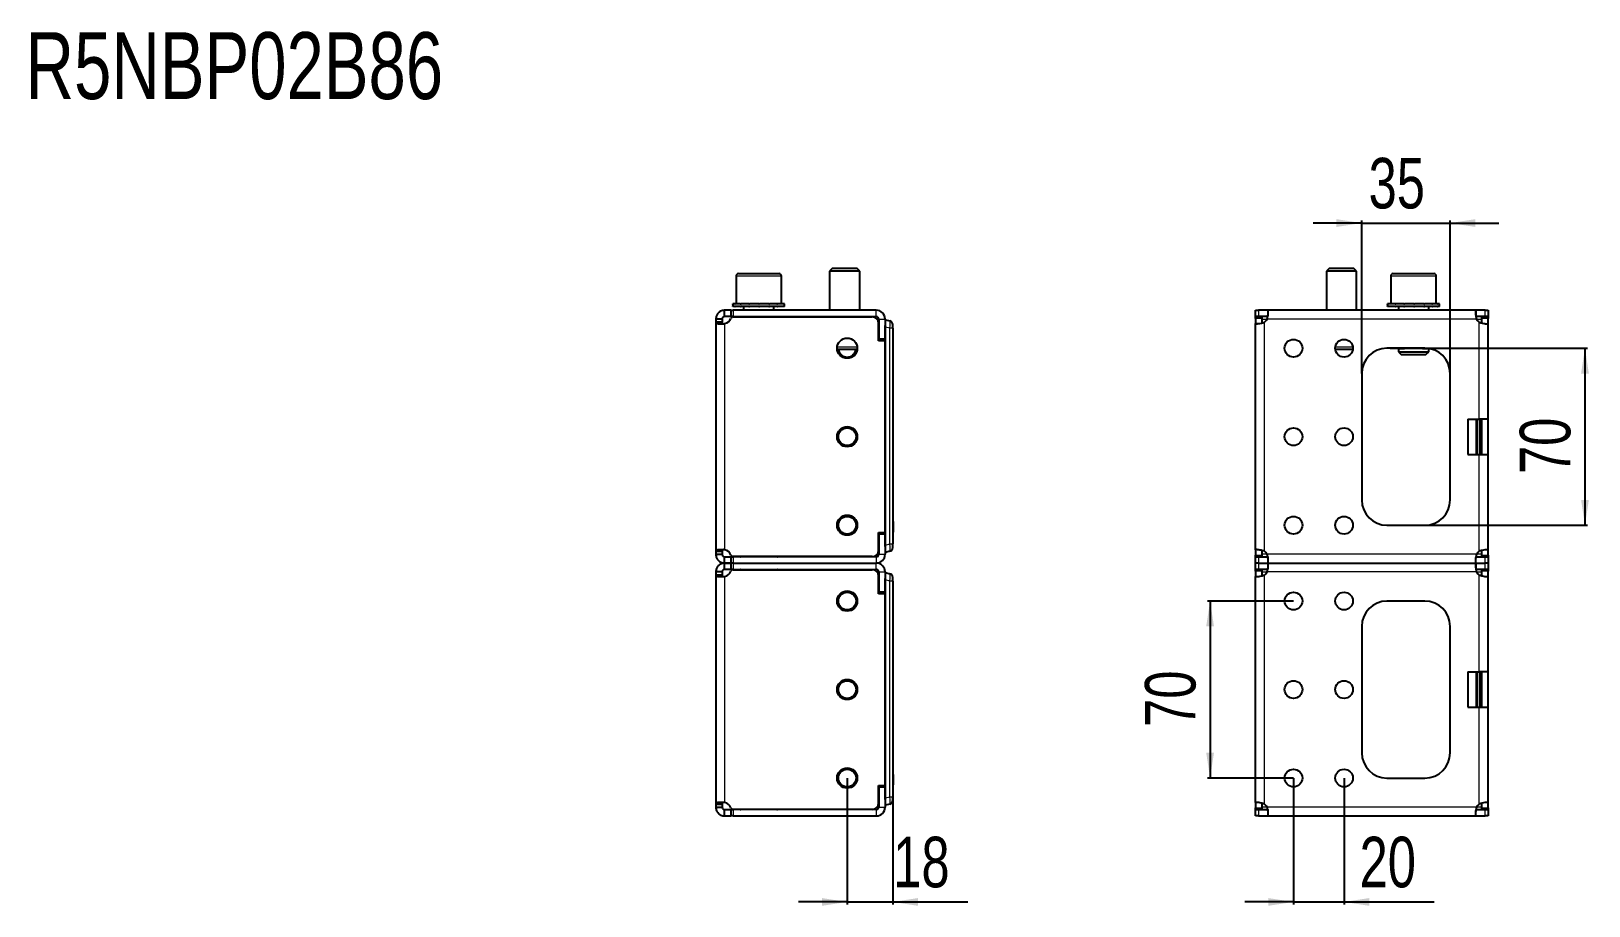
# Model space of a CAD drawing. Header units: millimetres. Extents: x 0 to 2509, y -357 to 600.
# Drawn here: x 1224 to 1841, y 254 to 600 of the extents above; entities that cross this region are included whole.
import ezdxf

# ---------------------------------------------------------------- set-up
doc = ezdxf.new("R2010")
doc.units = ezdxf.units.MM
doc.layers.add('FORMAT', color=7, linetype='Continuous')
doc.styles.add('SLDTEXTSTYLE0', font='TXT', dxfattribs={"width": 0.75})
doc.dimstyles.new('SLDDIMSTYLE0', dxfattribs={"dimtxt": 20, "dimasz": 10, "dimexe": 0, "dimexo": 0.0625, "dimgap": 5, "dimtad": 2, "dimdec": 1, "dimrnd": 1e-09, "dimzin": 12, "dimdsep": 46, "dimtxsty": 'SLDTEXTSTYLE0', "dimsah": 1, "dimcen": 0.09, "dimadec": 0, "dimazin": 3, "dimtfac": 1, "dimtofl": 0, "dimtmove": 0, "dimatfit": 3, "dimfxl": 0, "dimfrac": 2, "dimtolj": 1, "dimtzin": 12, "dimarcsym": 0})
doc.dimstyles.new('SLDDIMSTYLE1', dxfattribs={"dimtxt": 20, "dimasz": 10, "dimexe": 0, "dimexo": 0.0625, "dimgap": 5, "dimtad": 2, "dimdec": 1, "dimrnd": 1e-09, "dimzin": 12, "dimdsep": 46, "dimtxsty": 'SLDTEXTSTYLE0', "dimsah": 1, "dimcen": 0.09, "dimadec": 0, "dimazin": 3, "dimtfac": 1, "dimtmove": 0, "dimatfit": 0, "dimfxl": 0, "dimfrac": 2, "dimtolj": 1, "dimtzin": 12, "dimarcsym": 0})

# ---------------------------------------------------------------- blocks, each defined once
blk = doc.blocks.new('_D_4')
at = {"layer": 'FORMAT'}
for p, q in [((1547.29, 304.38), (1547.29, 254.38)), ((1565.29, 299.63), (1565.29, 254.38)), ((1547.29, 255.38), (1528.06, 255.38)), ((1547.29, 255.38), (1565.29, 255.38)), ((1565.29, 255.38), (1595.07, 255.38))]:
    blk.add_line(p, q, dxfattribs=at)
for points in [[(1547.29, 255.38), (1537.29, 256.92), (1537.29, 253.85)], [(1565.29, 255.38), (1575.29, 253.85), (1575.29, 256.92)]]:
    blk.add_solid(points, dxfattribs=at)
at = {"layer": 'FORMAT', "insert": (1565.52, 281.17), "char_height": 20, "attachment_point": 1, "style": 'SLDTEXTSTYLE0'}
blk.add_mtext('18', dxfattribs=at)
blk = doc.blocks.new('_D_7')
at = {"layer": 'FORMAT'}
for p, q in [((1775.93, 474.39), (1840.28, 474.39)), ((1839.28, 474.39), (1839.28, 404.39)), ((1775.93, 404.39), (1840.28, 404.39))]:
    blk.add_line(p, q, dxfattribs=at)
for points in [[(1839.28, 474.39), (1837.74, 464.39), (1840.81, 464.39)], [(1839.28, 404.39), (1840.81, 414.39), (1837.74, 414.39)]]:
    blk.add_solid(points, dxfattribs=at)
at = {"layer": 'FORMAT', "insert": (1813.49, 424.61), "char_height": 20, "attachment_point": 1, "rotation": 90, "style": 'SLDTEXTSTYLE0'}
blk.add_mtext('70', dxfattribs=at)
blk = doc.blocks.new('_D_8')
at = {"layer": 'FORMAT'}
for p, q in [((1750.92, 464.4), (1750.92, 524.89)), ((1785.92, 464.4), (1785.92, 524.89)), ((1750.92, 523.89), (1731.69, 523.89)), ((1750.92, 523.89), (1785.92, 523.89)), ((1785.92, 523.89), (1805.15, 523.89))]:
    blk.add_line(p, q, dxfattribs=at)
for points in [[(1750.92, 523.89), (1740.92, 525.43), (1740.92, 522.35)], [(1785.92, 523.89), (1795.92, 522.35), (1795.92, 525.43)]]:
    blk.add_solid(points, dxfattribs=at)
at = {"layer": 'FORMAT', "insert": (1753.64, 549.67), "char_height": 20, "attachment_point": 1, "style": 'SLDTEXTSTYLE0'}
blk.add_mtext('35', dxfattribs=at)
blk = doc.blocks.new('_D_9')
at = {"layer": 'FORMAT'}
for p, q in [((1723.92, 304.38), (1723.92, 254.38)), ((1743.92, 304.38), (1743.92, 254.38)), ((1723.92, 255.38), (1704.69, 255.38)), ((1723.92, 255.38), (1743.92, 255.38)), ((1743.92, 255.38), (1779.64, 255.38))]:
    blk.add_line(p, q, dxfattribs=at)
for points in [[(1723.92, 255.38), (1713.92, 256.92), (1713.92, 253.85)], [(1743.92, 255.38), (1753.92, 253.85), (1753.92, 256.92)]]:
    blk.add_solid(points, dxfattribs=at)
at = {"layer": 'FORMAT', "insert": (1750.08, 281.17), "char_height": 20, "attachment_point": 1, "style": 'SLDTEXTSTYLE0'}
blk.add_mtext('20', dxfattribs=at)
blk = doc.blocks.new('_D_10')
at = {"layer": 'FORMAT'}
for p, q in [((1723.91, 374.39), (1689.91, 374.39)), ((1690.91, 374.39), (1690.91, 304.39)), ((1723.91, 304.39), (1689.91, 304.39))]:
    blk.add_line(p, q, dxfattribs=at)
for points in [[(1690.91, 374.39), (1689.38, 364.39), (1692.45, 364.39)], [(1690.91, 304.39), (1692.45, 314.39), (1689.38, 314.39)]]:
    blk.add_solid(points, dxfattribs=at)
at = {"layer": 'FORMAT', "insert": (1665.13, 324.61), "char_height": 20, "attachment_point": 1, "rotation": 90, "style": 'SLDTEXTSTYLE0'}
blk.add_mtext('70', dxfattribs=at)

msp = doc.modelspace()

# ---------------------------------------------------------------- linework, layer by layer
at = {"color": 7, "linetype": 'Continuous', "lineweight": 25}
for p, q in [((1541.37, 505.89), (1540.29, 504.82)), ((1551.22, 505.89), (1541.37, 505.89)), ((1552.29, 504.82), (1551.22, 505.89)), ((1738, 505.89), (1736.92, 504.82)), ((1747.85, 505.89), (1738, 505.89)), ((1748.92, 504.82), (1747.85, 505.89)), ((1503.29, 502.89), (1503.29, 491.89)), ((1504.29, 503.89), (1520.29, 503.89)), ((1521.29, 491.89), (1521.29, 502.89)), ((1540.29, 504.82), (1540.29, 489.39)), ((1552.29, 504.82), (1540.29, 504.82)), ((1552.29, 489.39), (1552.29, 504.82)), ((1736.92, 504.82), (1736.92, 489.39)), ((1748.92, 504.82), (1736.92, 504.82)), ((1748.92, 489.39), (1748.92, 504.82)), ((1762.42, 502.89), (1762.42, 491.89)), ((1763.42, 503.89), (1771.24, 503.89)), ((1771.24, 503.89), (1779.42, 503.89)), ((1780.42, 491.89), (1780.42, 502.89)), ((1498.79, 486.89), (1498.79, 489.39)), ((1501.19, 489.39), (1498.79, 489.39)), ((1501.19, 489.39), (1501.19, 486.89)), ((1501.19, 489.39), (1502.19, 489.39)), ((1502.04, 491.89), (1502.04, 490.89)), ((1502.04, 491.89), (1502.05, 491.89)), ((1502.04, 490.89), (1502.05, 490.89)), ((1502.05, 491.89), (1502.05, 491.64)), ((1502.84, 491.89), (1502.05, 491.89)), ((1502.05, 490.89), (1502.05, 491.14)), ((1502.84, 490.89), (1502.05, 490.89)), ((1558.79, 489.39), (1502.19, 489.39)), ((1502.84, 491.89), (1502.94, 491.89)), ((1502.84, 490.89), (1502.94, 490.89)), ((1502.94, 491.89), (1502.94, 491.64)), ((1505.08, 491.89), (1502.94, 491.89)), ((1502.94, 490.89), (1502.94, 491.14)), ((1505.08, 490.89), (1502.94, 490.89)), ((1505.08, 491.89), (1505.26, 491.89)), ((1505.08, 490.89), (1505.26, 490.89)), ((1505.26, 491.89), (1505.26, 491.64)), ((1508.42, 491.89), (1505.26, 491.89)), ((1505.26, 490.89), (1505.26, 491.14)), ((1508.42, 490.89), (1505.26, 490.89)), ((1506.29, 490.89), (1506.29, 489.39)), ((1508.42, 491.89), (1508.65, 491.89)), ((1508.42, 490.89), (1508.65, 490.89)), ((1508.65, 491.89), (1508.65, 491.64)), ((1512.35, 491.89), (1508.65, 491.89)), ((1508.65, 490.89), (1508.65, 491.14)), ((1512.35, 490.89), (1508.65, 490.89)), ((1512.35, 491.89), (1512.43, 491.89)), ((1512.35, 490.89), (1512.52, 490.89)), ((1512.52, 490.89), (1512.6, 490.89)), ((1512.56, 491.89), (1512.6, 491.89)), ((1512.6, 491.89), (1512.6, 491.64)), ((1516.26, 491.89), (1512.6, 491.89)), ((1512.6, 490.89), (1512.6, 491.14)), ((1516.26, 490.89), (1512.6, 490.89)), ((1516.26, 491.89), (1516.49, 491.89)), ((1516.26, 490.89), (1516.49, 490.89)), ((1516.49, 491.89), (1516.49, 491.64)), ((1519.58, 491.89), (1516.49, 491.89)), ((1516.49, 490.89), (1516.49, 491.14)), ((1519.58, 490.89), (1516.49, 490.89)), ((1518.29, 489.39), (1518.29, 490.89)), ((1519.58, 491.89), (1519.75, 491.89)), ((1519.58, 490.89), (1519.75, 490.89)), ((1519.75, 491.89), (1519.75, 491.64)), ((1521.78, 491.89), (1519.75, 491.89)), ((1519.75, 490.89), (1519.75, 491.14)), ((1521.78, 490.89), (1519.75, 490.89)), ((1521.78, 491.89), (1521.87, 491.89)), ((1521.78, 490.89), (1521.87, 490.89)), ((1521.87, 491.89), (1521.87, 491.64)), ((1522.54, 491.89), (1521.87, 491.89)), ((1521.87, 490.89), (1521.87, 491.14)), ((1522.54, 490.89), (1521.87, 490.89)), ((1522.54, 490.89), (1522.54, 491.89)), ((1708.92, 486.89), (1708.92, 489.39)), ((1708.92, 489.39), (1710.03, 489.39)), ((1713.75, 489.39), (1710.03, 489.39)), ((1796.09, 489.39), (1713.75, 489.39)), ((1713.75, 489.39), (1713.75, 487.18)), ((1761.17, 491.89), (1761.17, 490.89)), ((1761.17, 491.89), (1761.18, 491.89)), ((1761.17, 490.89), (1761.18, 490.89)), ((1761.18, 491.89), (1761.18, 491.64)), ((1762.01, 491.89), (1761.18, 491.89)), ((1761.18, 490.89), (1761.18, 491.14)), ((1762.01, 490.89), (1761.18, 490.89)), ((1762.01, 491.89), (1762.11, 491.89)), ((1762.01, 490.89), (1762.11, 490.89)), ((1762.11, 491.89), (1762.11, 491.64)), ((1764.28, 491.89), (1762.11, 491.89)), ((1762.11, 490.89), (1762.11, 491.14)), ((1764.28, 490.89), (1762.11, 490.89)), ((1764.28, 491.89), (1764.46, 491.89)), ((1764.28, 490.89), (1764.46, 490.89)), ((1764.46, 491.89), (1764.46, 491.64)), ((1767.63, 491.89), (1764.46, 491.89)), ((1764.46, 490.89), (1764.46, 491.14)), ((1767.63, 490.89), (1764.46, 490.89)), ((1765.42, 490.89), (1765.42, 489.39)), ((1767.63, 491.89), (1767.87, 491.89)), ((1767.63, 490.89), (1767.87, 490.89)), ((1767.87, 491.89), (1767.87, 491.64)), ((1771.57, 491.89), (1767.87, 491.89)), ((1767.87, 490.89), (1767.87, 491.14)), ((1771.57, 490.89), (1767.87, 490.89)), ((1771.57, 491.89), (1771.64, 491.89)), ((1771.57, 490.89), (1771.72, 490.89)), ((1771.72, 490.89), (1771.82, 490.89)), ((1771.77, 491.89), (1771.82, 491.89)), ((1771.82, 491.89), (1771.82, 491.64)), ((1775.48, 491.89), (1771.82, 491.89)), ((1771.82, 490.89), (1771.82, 491.14)), ((1775.48, 490.89), (1771.82, 490.89)), ((1775.48, 491.89), (1775.71, 491.89)), ((1775.48, 490.89), (1775.71, 490.89)), ((1775.71, 491.89), (1775.71, 491.64)), ((1778.77, 491.89), (1775.71, 491.89)), ((1775.71, 490.89), (1775.71, 491.14)), ((1778.77, 490.89), (1775.71, 490.89)), ((1777.42, 489.39), (1777.42, 490.89)), ((1778.77, 491.89), (1778.94, 491.89)), ((1778.77, 490.89), (1778.94, 490.89)), ((1778.94, 491.89), (1778.94, 491.64)), ((1780.95, 491.89), (1778.94, 491.89)), ((1778.94, 490.89), (1778.94, 491.14)), ((1780.95, 490.89), (1778.94, 490.89)), ((1780.95, 491.89), (1781.03, 491.89)), ((1780.95, 490.89), (1781.03, 490.89)), ((1781.03, 491.89), (1781.03, 491.64)), ((1781.67, 491.89), (1781.03, 491.89)), ((1781.03, 490.89), (1781.03, 491.14)), ((1781.67, 490.89), (1781.03, 490.89)), ((1781.67, 490.89), (1781.67, 491.89)), ((1796.09, 489.39), (1796.09, 486.89)), ((1799.81, 489.39), (1796.09, 489.39)), ((1799.81, 489.39), (1800.92, 489.39)), ((1800.92, 489.39), (1800.92, 486.89)), ((1495.29, 485.89), (1495.29, 484.67)), ((1497.79, 485.89), (1495.29, 485.89)), ((1495.29, 484.67), (1495.29, 394.11)), ((1497.79, 484.67), (1495.29, 484.67)), ((1497.79, 485.89), (1497.79, 484.67)), ((1501.2, 486.89), (1498.79, 486.89)), ((1502.19, 486.89), (1501.19, 486.89)), ((1502.19, 486.89), (1558.79, 486.89)), ((1502.22, 486.79), (1557.19, 486.79)), ((1536.04, 486.89), (1536.04, 486.79)), ((1536.34, 486.89), (1536.34, 486.79)), ((1538.02, 486.89), (1538.02, 486.79)), ((1540.97, 486.89), (1540.97, 486.79)), ((1544.73, 486.89), (1544.73, 486.79)), ((1548.72, 486.89), (1548.72, 486.79)), ((1552.35, 486.89), (1552.35, 486.79)), ((1555.05, 486.89), (1555.05, 486.79)), ((1556.42, 486.89), (1556.42, 486.79)), ((1556.54, 486.79), (1556.54, 486.89)), ((1559.69, 477.29), (1559.69, 484.29)), ((1559.79, 485.89), (1559.79, 477.94)), ((1562.29, 485.89), (1562.29, 477.94)), ((1562.29, 485.64), (1562.49, 485.64)), ((1562.29, 395.92), (1562.29, 483.37)), ((1562.49, 485.64), (1564.18, 485.19)), ((1562.49, 396.54), (1562.49, 482.74)), ((1565.29, 482.29), (1565.29, 483.74)), ((1565.29, 482.29), (1565.29, 407.84)), ((1710.03, 486.89), (1708.92, 486.89)), ((1708.92, 486.89), (1708.92, 486.79)), ((1708.92, 486.79), (1711.42, 486.79)), ((1708.92, 486.18), (1708.92, 486.79)), ((1708.92, 486.18), (1708.92, 484.12)), ((1708.92, 394.67), (1708.92, 484.12)), ((1708.92, 484.12), (1710.01, 484.12)), ((1713.75, 486.89), (1710.03, 486.89)), ((1711.42, 486.79), (1711.42, 486.18)), ((1711.42, 486.18), (1711.42, 484.36)), ((1799.81, 486.89), (1796.09, 486.89)), ((1798.42, 486.79), (1800.92, 486.79)), ((1798.42, 486.18), (1798.42, 486.79)), ((1798.42, 484.34), (1798.42, 486.18)), ((1800.92, 486.89), (1799.81, 486.89)), ((1800.92, 486.79), (1800.92, 486.89)), ((1800.92, 486.79), (1800.92, 486.18)), ((1800.92, 484.12), (1800.92, 486.18)), ((1800.92, 446.39), (1800.92, 484.12)), ((1559.69, 478.87), (1559.79, 478.66)), ((1562.29, 477.29), (1559.69, 477.29)), ((1562.29, 477.94), (1559.79, 477.94)), ((1562.29, 477.29), (1562.29, 401.49)), ((1551.26, 473.89), (1543.33, 473.89)), ((1747.38, 473.89), (1740.46, 473.89)), ((1775.92, 474.39), (1760.92, 474.39)), ((1762.59, 474.29), (1762.57, 474.29)), ((1762.59, 474.29), (1762.59, 474.29)), ((1762.69, 474.29), (1762.59, 474.29)), ((1762.69, 474.39), (1762.69, 474.29)), ((1765.95, 474.29), (1762.69, 474.29)), ((1765.42, 474.29), (1765.42, 472.97)), ((1765.42, 472.97), (1766.5, 471.89)), ((1765.42, 472.97), (1771.28, 472.97)), ((1765.95, 474.29), (1767.85, 474.29)), ((1766.5, 471.89), (1771.31, 471.89)), ((1768.4, 474.29), (1767.85, 474.29)), ((1774.44, 474.29), (1768.4, 474.29)), ((1771.28, 472.97), (1777.42, 472.97)), ((1771.31, 471.89), (1776.35, 471.89)), ((1774.99, 474.29), (1774.44, 474.29)), ((1774.99, 474.29), (1776.89, 474.29)), ((1776.35, 471.89), (1777.42, 472.97)), ((1777.33, 474.29), (1776.89, 474.29)), ((1777.42, 472.97), (1777.42, 474.28)), ((1750.92, 464.39), (1750.92, 414.39)), ((1785.92, 414.39), (1785.92, 464.39)), ((1792.92, 446.39), (1797.42, 446.39)), ((1792.92, 446.39), (1792.92, 432.39)), ((1800.92, 446.39), (1797.42, 446.39)), ((1798.42, 432.39), (1798.42, 446.39)), ((1800.92, 432.39), (1800.92, 446.39)), ((1792.92, 432.39), (1797.42, 432.39)), ((1797.42, 432.39), (1800.92, 432.39)), ((1800.92, 394.67), (1800.92, 432.39)), ((1565.29, 407.84), (1565.29, 399.64)), ((1559.69, 401.49), (1562.29, 401.49)), ((1559.69, 394.49), (1559.69, 401.49)), ((1559.79, 400.84), (1559.79, 392.89)), ((1562.29, 400.84), (1559.79, 400.84)), ((1562.29, 400.84), (1562.29, 392.89)), ((1565.49, 405.9), (1565.29, 405.9)), ((1565.49, 405.86), (1565.29, 405.86)), ((1565.49, 405.84), (1565.29, 405.84)), ((1565.49, 401.64), (1565.29, 401.64)), ((1565.49, 401.59), (1565.29, 401.59)), ((1565.49, 405.4), (1565.49, 402.08)), ((1760.92, 404.39), (1775.92, 404.39)), ((1559.69, 400.41), (1559.79, 400.63)), ((1565.29, 399.64), (1565.29, 396.99)), ((1565.29, 395.54), (1565.29, 396.99)), ((1708.92, 394.67), (1708.92, 392.6)), ((1800.92, 394.67), (1799.83, 394.67)), ((1800.92, 392.6), (1800.92, 394.67)), ((1495.29, 394.11), (1497.79, 394.11)), ((1495.29, 394.11), (1495.29, 392.89)), ((1495.29, 392.89), (1497.79, 392.89)), ((1497.79, 394.11), (1497.79, 392.89)), ((1498.79, 389.39), (1498.79, 391.89)), ((1498.79, 391.89), (1501.19, 391.89)), ((1498.79, 389.39), (1501.2, 389.39)), ((1498.79, 386.89), (1498.79, 389.39)), ((1501.19, 389.39), (1498.79, 389.39)), ((1501.19, 391.89), (1501.19, 389.39)), ((1501.19, 391.89), (1502.19, 391.89)), ((1501.19, 389.39), (1501.19, 386.89)), ((1502.19, 389.39), (1501.19, 389.39)), ((1558.79, 391.89), (1502.19, 391.89)), ((1502.19, 389.39), (1558.79, 389.39)), ((1557.19, 391.99), (1502.22, 391.99)), ((1562.49, 393.64), (1562.29, 393.64)), ((1564.18, 394.09), (1562.49, 393.64)), ((1708.92, 391.99), (1708.92, 392.6)), ((1711.42, 391.99), (1708.92, 391.99)), ((1708.92, 391.99), (1708.92, 391.89)), ((1708.92, 389.39), (1708.92, 391.89)), ((1708.92, 391.89), (1710.03, 391.89)), ((1710.03, 389.39), (1708.92, 389.39)), ((1708.92, 386.89), (1708.92, 389.39)), ((1710.03, 391.89), (1713.75, 391.89)), ((1710.03, 389.39), (1713.75, 389.39)), ((1711.42, 394.44), (1711.42, 392.6)), ((1711.42, 392.6), (1711.42, 391.99)), ((1713.75, 391.89), (1713.75, 389.39)), ((1713.75, 389.39), (1796.09, 389.39)), ((1713.75, 389.39), (1713.75, 387.18)), ((1796.09, 391.89), (1799.81, 391.89)), ((1796.09, 389.39), (1796.09, 391.61)), ((1796.09, 389.39), (1799.81, 389.39)), ((1796.09, 389.39), (1796.09, 386.89)), ((1798.42, 392.6), (1798.42, 394.42)), ((1798.42, 391.99), (1798.42, 392.6)), ((1800.92, 391.99), (1798.42, 391.99)), ((1799.81, 391.89), (1800.92, 391.89)), ((1800.92, 389.39), (1799.81, 389.39)), ((1800.92, 392.6), (1800.92, 391.99)), ((1800.92, 391.89), (1800.92, 391.99)), ((1800.92, 391.89), (1800.92, 389.39)), ((1800.92, 389.39), (1800.92, 386.89)), ((1495.29, 385.89), (1495.29, 384.67)), ((1497.79, 385.89), (1495.29, 385.89)), ((1495.29, 384.67), (1495.29, 294.11)), ((1497.79, 384.67), (1495.29, 384.67)), ((1497.79, 385.89), (1497.79, 384.67)), ((1501.19, 386.89), (1498.79, 386.89)), ((1502.19, 386.89), (1501.19, 386.89)), ((1502.19, 386.89), (1558.79, 386.89)), ((1502.22, 386.79), (1557.19, 386.79)), ((1559.69, 377.29), (1559.69, 384.29)), ((1559.79, 385.89), (1559.79, 377.94)), ((1562.29, 385.89), (1562.29, 377.94)), ((1562.29, 385.64), (1562.49, 385.64)), ((1562.29, 295.92), (1562.29, 383.37)), ((1562.49, 385.64), (1564.18, 385.19)), ((1562.49, 296.54), (1562.49, 382.74)), ((1565.29, 382.29), (1565.29, 383.74)), ((1565.29, 382.29), (1565.29, 307.84)), ((1710.03, 386.89), (1708.92, 386.89)), ((1708.92, 386.89), (1708.92, 386.79)), ((1708.92, 386.79), (1711.42, 386.79)), ((1708.92, 386.18), (1708.92, 386.79)), ((1708.92, 386.18), (1708.92, 384.12)), ((1708.92, 294.67), (1708.92, 384.12)), ((1708.92, 384.12), (1710.01, 384.12)), ((1713.75, 386.89), (1710.03, 386.89)), ((1711.42, 386.79), (1711.42, 386.18)), ((1711.42, 386.18), (1711.42, 384.36)), ((1799.81, 386.89), (1796.09, 386.89)), ((1798.42, 386.79), (1800.92, 386.79)), ((1798.42, 386.18), (1798.42, 386.79)), ((1798.42, 384.34), (1798.42, 386.18)), ((1800.92, 386.89), (1799.81, 386.89)), ((1800.92, 386.79), (1800.92, 386.89)), ((1800.92, 386.79), (1800.92, 386.18)), ((1800.92, 384.12), (1800.92, 386.18)), ((1800.92, 346.39), (1800.92, 384.12)), ((1559.69, 378.87), (1559.79, 378.66)), ((1562.29, 377.29), (1559.69, 377.29)), ((1562.29, 377.94), (1559.79, 377.94)), ((1562.29, 377.29), (1562.29, 301.49)), ((1775.92, 374.39), (1760.92, 374.39)), ((1750.92, 364.39), (1750.92, 314.39)), ((1785.92, 314.39), (1785.92, 364.39)), ((1792.92, 346.39), (1797.42, 346.39)), ((1792.92, 346.39), (1792.92, 332.39)), ((1800.92, 346.39), (1797.42, 346.39)), ((1798.42, 332.39), (1798.42, 346.39)), ((1800.92, 332.39), (1800.92, 346.39)), ((1792.92, 332.39), (1797.42, 332.39)), ((1797.42, 332.39), (1800.92, 332.39)), ((1800.92, 294.67), (1800.92, 332.39)), ((1565.29, 307.84), (1565.29, 299.64)), ((1565.49, 305.9), (1565.29, 305.9)), ((1565.49, 305.86), (1565.29, 305.86)), ((1565.49, 305.84), (1565.29, 305.84)), ((1565.49, 305.4), (1565.49, 302.08)), ((1760.92, 304.39), (1775.92, 304.39)), ((1559.69, 301.49), (1562.29, 301.49)), ((1559.69, 294.49), (1559.69, 301.49)), ((1559.69, 300.41), (1559.79, 300.63)), ((1559.79, 300.84), (1559.79, 292.89)), ((1562.29, 300.84), (1559.79, 300.84)), ((1562.29, 300.84), (1562.29, 292.89)), ((1565.49, 301.64), (1565.29, 301.64)), ((1565.49, 301.59), (1565.29, 301.59)), ((1565.29, 299.64), (1565.29, 296.99)), ((1565.29, 295.54), (1565.29, 296.99)), ((1495.29, 294.11), (1497.79, 294.11)), ((1495.29, 294.11), (1495.29, 292.89)), ((1495.29, 292.89), (1497.79, 292.89)), ((1497.79, 294.11), (1497.79, 292.89)), ((1498.79, 289.39), (1498.79, 291.89)), ((1498.79, 291.89), (1501.19, 291.89)), ((1501.19, 291.89), (1501.19, 289.39)), ((1501.19, 291.89), (1502.19, 291.89)), ((1558.79, 291.89), (1502.19, 291.89)), ((1557.19, 291.99), (1502.22, 291.99)), ((1562.49, 293.64), (1562.29, 293.64)), ((1564.18, 294.09), (1562.49, 293.64)), ((1708.92, 294.67), (1708.92, 292.6)), ((1708.92, 291.99), (1708.92, 292.6)), ((1711.42, 291.99), (1708.92, 291.99)), ((1708.92, 291.99), (1708.92, 291.89)), ((1708.92, 289.39), (1708.92, 291.89)), ((1708.92, 291.89), (1710.03, 291.89)), ((1710.03, 291.89), (1713.75, 291.89)), ((1711.42, 294.44), (1711.42, 292.6)), ((1711.42, 292.6), (1711.42, 291.99)), ((1713.75, 291.89), (1713.75, 289.39)), ((1796.09, 291.89), (1799.81, 291.89)), ((1796.09, 289.39), (1796.09, 291.61)), ((1798.42, 292.6), (1798.42, 294.42)), ((1798.42, 291.99), (1798.42, 292.6)), ((1800.92, 291.99), (1798.42, 291.99)), ((1799.81, 291.89), (1800.92, 291.89)), ((1800.92, 294.67), (1799.83, 294.67)), ((1800.92, 292.6), (1800.92, 294.67)), ((1800.92, 292.6), (1800.92, 291.99)), ((1800.92, 291.89), (1800.92, 291.99)), ((1800.92, 291.89), (1800.92, 289.39)), ((1498.79, 289.39), (1501.19, 289.39)), ((1502.19, 289.39), (1501.19, 289.39)), ((1502.19, 289.39), (1558.79, 289.39)), ((1710.03, 289.39), (1708.92, 289.39)), ((1710.03, 289.39), (1713.75, 289.39)), ((1713.75, 289.39), (1796.09, 289.39)), ((1796.09, 289.39), (1799.81, 289.39)), ((1800.92, 289.39), (1799.81, 289.39))]:
    msp.add_line(p, q, dxfattribs=at)
at = {"color": 8, "linetype": 'Continuous', "lineweight": 18}
for p, q in [((1521.29, 502.89), (1503.29, 502.89)), ((1771.21, 502.89), (1762.42, 502.89)), ((1780.42, 502.89), (1771.21, 502.89)), ((1502.19, 489.39), (1502.19, 486.89)), ((1558.79, 486.89), (1558.79, 489.39)), ((1710.03, 489.39), (1710.03, 486.89)), ((1799.81, 486.89), (1799.81, 489.39)), ((1498.79, 484.12), (1498.79, 394.67)), ((1559.79, 485.89), (1562.29, 485.89)), ((1564.18, 482.29), (1562.49, 482.74)), ((1564.18, 396.99), (1564.18, 482.29)), ((1565.29, 482.29), (1564.18, 482.29)), ((1711.42, 486.18), (1708.92, 486.18)), ((1711.42, 485.89), (1713.51, 485.89)), ((1712.42, 394.11), (1712.42, 484.67)), ((1796.33, 485.89), (1713.51, 485.89)), ((1796.33, 485.89), (1798.42, 485.89)), ((1797.42, 446.39), (1797.42, 484.67)), ((1800.92, 486.18), (1798.42, 486.18)), ((1543.33, 474.89), (1551.26, 474.89)), ((1562.1, 477.29), (1562.1, 477.94)), ((1740.46, 474.89), (1747.38, 474.89)), ((1767.85, 474.39), (1767.85, 474.29)), ((1768.4, 474.39), (1768.4, 474.29)), ((1774.44, 474.39), (1774.44, 474.29)), ((1774.99, 474.39), (1774.99, 474.29)), ((1796.22, 432.39), (1796.22, 446.39)), ((1796.42, 446.39), (1796.42, 432.39)), ((1796.53, 432.39), (1796.53, 446.39)), ((1796.73, 446.39), (1796.73, 432.39)), ((1797.61, 432.39), (1797.61, 446.39)), ((1797.81, 446.39), (1797.81, 432.39)), ((1797.92, 432.39), (1797.92, 446.39)), ((1798.12, 446.39), (1798.12, 432.39)), ((1797.42, 394.11), (1797.42, 432.39)), ((1562.1, 400.84), (1562.1, 401.49)), ((1565.49, 405.4), (1565.29, 405.4)), ((1565.49, 402.08), (1565.29, 402.08)), ((1562.49, 396.54), (1564.18, 396.99)), ((1564.18, 396.99), (1565.29, 396.99)), ((1502.19, 391.89), (1502.19, 389.39)), ((1502.19, 389.39), (1502.19, 386.89)), ((1558.79, 391.89), (1558.79, 389.39)), ((1558.79, 386.89), (1558.79, 389.39)), ((1559.79, 392.89), (1562.29, 392.89)), ((1708.92, 392.6), (1711.42, 392.6)), ((1710.03, 391.89), (1710.03, 389.39)), ((1710.03, 389.39), (1710.03, 386.89)), ((1713.51, 392.89), (1711.42, 392.89)), ((1796.33, 392.89), (1713.51, 392.89)), ((1798.42, 392.89), (1796.33, 392.89)), ((1798.42, 392.6), (1800.92, 392.6)), ((1799.81, 389.39), (1799.81, 391.89)), ((1799.81, 386.89), (1799.81, 389.39)), ((1498.79, 384.12), (1498.79, 294.67)), ((1559.79, 385.89), (1562.29, 385.89)), ((1564.18, 382.29), (1562.49, 382.74)), ((1564.18, 296.99), (1564.18, 382.29)), ((1565.29, 382.29), (1564.18, 382.29)), ((1711.42, 386.18), (1708.92, 386.18)), ((1711.42, 385.89), (1713.51, 385.89)), ((1712.42, 294.11), (1712.42, 384.67)), ((1796.33, 385.89), (1713.51, 385.89)), ((1796.33, 385.89), (1798.42, 385.89)), ((1797.42, 346.39), (1797.42, 384.67)), ((1800.92, 386.18), (1798.42, 386.18)), ((1562.1, 377.29), (1562.1, 377.94)), ((1796.22, 332.39), (1796.22, 346.39)), ((1796.42, 346.39), (1796.42, 332.39)), ((1796.53, 332.39), (1796.53, 346.39)), ((1796.73, 346.39), (1796.73, 332.39)), ((1797.61, 332.39), (1797.61, 346.39)), ((1797.81, 346.39), (1797.81, 332.39)), ((1797.92, 332.39), (1797.92, 346.39)), ((1798.12, 346.39), (1798.12, 332.39)), ((1797.42, 294.11), (1797.42, 332.39)), ((1565.49, 305.4), (1565.29, 305.4)), ((1562.1, 300.84), (1562.1, 301.49)), ((1562.49, 296.54), (1564.18, 296.99)), ((1564.18, 296.99), (1565.29, 296.99)), ((1565.49, 302.08), (1565.29, 302.08)), ((1502.19, 291.89), (1502.19, 289.39)), ((1558.79, 291.89), (1558.79, 289.39)), ((1559.79, 292.89), (1562.29, 292.89)), ((1708.92, 292.6), (1711.42, 292.6)), ((1710.03, 291.89), (1710.03, 289.39)), ((1713.51, 292.89), (1711.42, 292.89)), ((1796.33, 292.89), (1713.51, 292.89)), ((1798.42, 292.89), (1796.33, 292.89)), ((1798.42, 292.6), (1800.92, 292.6)), ((1799.81, 289.39), (1799.81, 291.89))]:
    msp.add_line(p, q, dxfattribs=at)
at = {"color": 7, "linetype": 'Continuous', "lineweight": 25}
for centre, radius in [((1547.29, 474.39), 4), ((1723.92, 474.39), 3.5), ((1743.92, 474.39), 3.5), ((1547.29, 439.39), 4), ((1547.29, 439.39), 3.5), ((1723.92, 439.39), 3.5), ((1743.92, 439.39), 3.5), ((1547.29, 404.39), 4), ((1547.29, 404.39), 3.5), ((1723.92, 404.39), 3.5), ((1743.92, 404.39), 3.5), ((1547.29, 374.39), 4), ((1547.29, 374.39), 3.5), ((1723.92, 374.39), 3.5), ((1743.92, 374.39), 3.5), ((1547.29, 339.39), 4), ((1547.29, 339.39), 3.5), ((1723.92, 339.39), 3.5), ((1743.92, 339.39), 3.5), ((1547.29, 304.39), 4), ((1547.29, 304.39), 3.5), ((1723.92, 304.39), 3.5), ((1743.92, 304.39), 3.5)]:
    msp.add_circle(centre, radius, dxfattribs=at)
for centre, radius, start, end in [((1504.29, 502.89), 1, 90, 180), ((1520.29, 502.89), 1, 0, 90), ((1763.42, 502.89), 1, 90, 180), ((1779.42, 502.89), 1, 0, 90), ((1558.79, 485.89), 3.5, 360, 90), ((1498.07, 487.54), 3.5, 281.89481, 337.11462), ((1502.22, 485.79), 1, 90, 157.11462), ((1504.94, 486.54), 0.35, 45.58469, 90), ((1519.64, 486.54), 0.35, 90, 134.41531), ((1557.19, 484.29), 2.5, 360, 90), ((1558.79, 485.89), 1, 360, 90), ((1563.79, 483.74), 1.5, 0, 75), ((1710.42, 487.54), 3.5, 304.8499, 331.87293), ((1799.42, 487.54), 3.5, 208.12707, 235.1501), ((1547.29, 474.39), 3.5, 188.21321, 351.78679), ((1760.92, 464.39), 10, 90, 180), ((1775.92, 464.39), 10, 0, 90), ((1760.92, 414.39), 10, 180, 270), ((1775.92, 414.39), 10, 270, 0), ((1498.07, 391.24), 3.5, 22.88538, 78.10519), ((1563.79, 395.54), 1.5, 285, 0), ((1502.22, 392.99), 1, 202.88538, 270), ((1504.94, 392.24), 0.35, 270, 314.41531), ((1519.64, 392.24), 0.35, 225.58469, 270), ((1557.19, 394.49), 2.5, 270, 0), ((1558.79, 392.89), 1, 270, 0), ((1558.79, 392.89), 3.5, 270, 0), ((1558.79, 385.89), 3.5, 360, 90), ((1710.42, 391.24), 3.5, 28.12707, 55.1501), ((1799.42, 391.24), 3.5, 124.8499, 151.87293), ((1498.07, 387.54), 3.5, 281.89481, 337.11462), ((1502.22, 385.79), 1, 90, 157.11462), ((1504.94, 386.54), 0.35, 45.58469, 90), ((1519.64, 386.54), 0.35, 90, 134.41531), ((1557.19, 384.29), 2.5, 360, 90), ((1558.79, 385.89), 1, 360, 90), ((1563.79, 383.74), 1.5, 0, 75), ((1710.42, 387.54), 3.5, 304.8499, 331.87293), ((1799.42, 387.54), 3.5, 208.12707, 235.1501), ((1760.92, 364.39), 10, 90, 180), ((1775.92, 364.39), 10, 360, 90), ((1760.92, 314.39), 10, 180, 270), ((1775.92, 314.39), 10, 270, 0), ((1498.07, 291.24), 3.5, 22.88538, 78.10519), ((1502.22, 292.99), 1, 202.88538, 270), ((1504.94, 292.24), 0.35, 270, 314.41531), ((1519.64, 292.24), 0.35, 225.58469, 270), ((1557.19, 294.49), 2.5, 270, 0), ((1558.79, 292.89), 3.5, 270, 0), ((1558.79, 292.89), 1, 270, 0), ((1563.79, 295.54), 1.5, 285, 0), ((1710.42, 291.24), 3.5, 28.12707, 55.1501), ((1799.42, 291.24), 3.5, 124.8499, 151.87293)]:
    msp.add_arc(centre, radius, start, end, dxfattribs=at)
for centre, major_axis, start_param, end_param in [((1550.9, 485.64), (11.57, -3.1), 0.067037, 0.253072), ((1550.9, 393.64), (11.57, 3.1), 6.030113, 6.216148), ((1550.9, 385.64), (11.57, -3.1), 0.067037, 0.253072), ((1550.9, 293.64), (11.57, 3.1), 6.030113, 6.216148)]:
    msp.add_ellipse(centre, major_axis=major_axis, ratio=0.250563, start_param=start_param, end_param=end_param, dxfattribs=at)
at = {"color": 8, "linetype": 'Continuous', "lineweight": 18}
for centre, major_axis, start_param, end_param in [((1563.79, 482.19), (0.38, 3), 4.762686, 6.266445), ((1563.79, 397.1), (-0.38, 3), 3.158333, 4.662092), ((1563.79, 382.19), (0.38, 3), 4.762686, 6.266445), ((1563.79, 297.1), (-0.38, 3), 3.158333, 4.662092)]:
    msp.add_ellipse(centre, major_axis=major_axis, ratio=0.123038, start_param=start_param, end_param=end_param, dxfattribs=at)
at = {"color": 7, "linetype": 'Continuous', "lineweight": 25}
for points, knots in [([(1498.79, 489.39), (1498.5, 489.37), (1497.95, 489.33), (1497.05, 488.98), (1496.16, 488.31), (1495.44, 487.2), (1495.34, 486.34), (1495.29, 485.89)], [0, 0, 0, 0, 0.16069, 0.3013121, 0.5219513, 0.7535732, 1, 1, 1, 1]), ([(1502.05, 491.64), (1502.05, 491.68), (1502.05, 491.75), (1502.04, 491.83), (1502.04, 491.87), (1502.04, 491.89)], [0, 0, 0, 0, 0.499981, 0.749988, 1, 1, 1, 1]), ([(1502.04, 490.89), (1502.04, 490.91), (1502.04, 490.95), (1502.05, 491.04), (1502.05, 491.1), (1502.05, 491.14)], [0, 0, 0, 0, 0.2501401, 0.5002802, 1, 1, 1, 1]), ([(1502.94, 491.64), (1502.93, 491.68), (1502.9, 491.75), (1502.87, 491.83), (1502.85, 491.87), (1502.84, 491.89)], [0, 0, 0, 0, 0.499981, 0.749988, 1, 1, 1, 1]), ([(1502.84, 490.89), (1502.85, 490.91), (1502.87, 490.95), (1502.9, 491.04), (1502.93, 491.1), (1502.94, 491.14)], [0, 0, 0, 0, 0.25014, 0.50028, 1, 1, 1, 1]), ([(1505.26, 491.64), (1505.23, 491.68), (1505.19, 491.75), (1505.13, 491.83), (1505.1, 491.87), (1505.08, 491.89)], [0, 0, 0, 0, 0.4999808, 0.7499881, 1, 1, 1, 1]), ([(1505.08, 490.89), (1505.1, 490.91), (1505.13, 490.95), (1505.19, 491.04), (1505.23, 491.1), (1505.26, 491.14)], [0, 0, 0, 0, 0.25014, 0.50028, 1, 1, 1, 1]), ([(1508.65, 491.64), (1508.61, 491.68), (1508.55, 491.75), (1508.48, 491.83), (1508.44, 491.87), (1508.42, 491.89)], [0, 0, 0, 0, 0.499981, 0.749988, 1, 1, 1, 1]), ([(1508.42, 490.89), (1508.44, 490.91), (1508.48, 490.95), (1508.55, 491.04), (1508.61, 491.1), (1508.65, 491.14)], [0, 0, 0, 0, 0.25014, 0.50028, 1, 1, 1, 1]), ([(1512.6, 491.64), (1512.55, 491.68), (1512.49, 491.75), (1512.41, 491.83), (1512.37, 491.87), (1512.35, 491.89)], [0, 0, 0, 0, 0.4999808, 0.7499881, 1, 1, 1, 1]), ([(1512.35, 490.89), (1512.37, 490.91), (1512.41, 490.95), (1512.49, 491.04), (1512.55, 491.1), (1512.6, 491.14)], [0, 0, 0, 0, 0.25014, 0.50028, 1, 1, 1, 1]), ([(1512.6, 491.64), (1512.58, 491.71), (1512.56, 491.84), (1512.53, 491.88), (1512.52, 491.89)], [0, 0, 0, 0, 0.561794, 1, 1, 1, 1]), ([(1512.6, 491.14), (1512.58, 491.07), (1512.56, 490.94), (1512.53, 490.91), (1512.52, 490.89)], [0, 0, 0, 0, 0.561794, 1, 1, 1, 1]), ([(1516.49, 491.64), (1516.46, 491.68), (1516.4, 491.75), (1516.32, 491.83), (1516.28, 491.87), (1516.26, 491.89)], [0, 0, 0, 0, 0.499981, 0.749988, 1, 1, 1, 1]), ([(1516.26, 490.89), (1516.28, 490.91), (1516.32, 490.95), (1516.4, 491.04), (1516.46, 491.1), (1516.49, 491.14)], [0, 0, 0, 0, 0.2501401, 0.5002802, 1, 1, 1, 1]), ([(1519.75, 491.64), (1519.72, 491.68), (1519.68, 491.75), (1519.62, 491.83), (1519.59, 491.87), (1519.58, 491.89)], [0, 0, 0, 0, 0.4999808, 0.7499881, 1, 1, 1, 1]), ([(1519.58, 490.89), (1519.59, 490.91), (1519.62, 490.95), (1519.68, 491.04), (1519.72, 491.1), (1519.75, 491.14)], [0, 0, 0, 0, 0.25014, 0.50028, 1, 1, 1, 1]), ([(1521.87, 491.64), (1521.86, 491.68), (1521.84, 491.75), (1521.81, 491.83), (1521.79, 491.87), (1521.78, 491.89)], [0, 0, 0, 0, 0.499981, 0.749988, 1, 1, 1, 1]), ([(1521.78, 490.89), (1521.79, 490.91), (1521.81, 490.95), (1521.84, 491.04), (1521.86, 491.1), (1521.87, 491.14)], [0, 0, 0, 0, 0.25014, 0.50028, 1, 1, 1, 1]), ([(1713.51, 485.89), (1713.56, 486.15), (1713.66, 486.64), (1713.81, 487.46), (1713.91, 488.17), (1713.92, 488.74), (1713.9, 489.1), (1713.85, 489.34), (1713.79, 489.37), (1713.75, 489.39)], [0, 0, 0, 0, 0.144067, 0.271276, 0.474907, 0.597997, 0.726338, 0.860245, 1, 1, 1, 1]), ([(1761.18, 491.64), (1761.18, 491.68), (1761.17, 491.75), (1761.17, 491.83), (1761.17, 491.87), (1761.17, 491.89)], [0, 0, 0, 0, 0.4999808, 0.7499881, 1, 1, 1, 1]), ([(1761.17, 490.89), (1761.17, 490.91), (1761.17, 490.95), (1761.17, 491.04), (1761.18, 491.1), (1761.18, 491.14)], [0, 0, 0, 0, 0.2501401, 0.5002802, 1, 1, 1, 1]), ([(1762.11, 491.64), (1762.09, 491.68), (1762.07, 491.75), (1762.03, 491.83), (1762.02, 491.87), (1762.01, 491.89)], [0, 0, 0, 0, 0.499981, 0.749988, 1, 1, 1, 1]), ([(1762.01, 490.89), (1762.02, 490.91), (1762.03, 490.95), (1762.07, 491.04), (1762.09, 491.1), (1762.11, 491.14)], [0, 0, 0, 0, 0.25014, 0.50028, 1, 1, 1, 1]), ([(1764.46, 491.64), (1764.43, 491.68), (1764.38, 491.75), (1764.32, 491.83), (1764.29, 491.87), (1764.28, 491.89)], [0, 0, 0, 0, 0.499981, 0.749988, 1, 1, 1, 1]), ([(1764.28, 490.89), (1764.29, 490.91), (1764.32, 490.95), (1764.38, 491.04), (1764.43, 491.1), (1764.46, 491.14)], [0, 0, 0, 0, 0.25014, 0.50028, 1, 1, 1, 1]), ([(1767.87, 491.64), (1767.83, 491.68), (1767.77, 491.75), (1767.69, 491.83), (1767.65, 491.87), (1767.63, 491.89)], [0, 0, 0, 0, 0.4999808, 0.7499881, 1, 1, 1, 1]), ([(1767.63, 490.89), (1767.65, 490.91), (1767.69, 490.95), (1767.77, 491.04), (1767.83, 491.1), (1767.87, 491.14)], [0, 0, 0, 0, 0.25014, 0.50028, 1, 1, 1, 1]), ([(1771.82, 491.64), (1771.77, 491.68), (1771.71, 491.75), (1771.63, 491.83), (1771.59, 491.87), (1771.57, 491.89)], [0, 0, 0, 0, 0.499981, 0.749988, 1, 1, 1, 1]), ([(1771.57, 490.89), (1771.59, 490.91), (1771.63, 490.95), (1771.71, 491.04), (1771.77, 491.1), (1771.82, 491.14)], [0, 0, 0, 0, 0.25014, 0.50028, 1, 1, 1, 1]), ([(1771.82, 491.64), (1771.8, 491.71), (1771.77, 491.84), (1771.73, 491.88), (1771.72, 491.89)], [0, 0, 0, 0, 0.561794, 1, 1, 1, 1]), ([(1771.82, 491.14), (1771.8, 491.07), (1771.77, 490.94), (1771.73, 490.91), (1771.72, 490.89)], [0, 0, 0, 0, 0.561794, 1, 1, 1, 1]), ([(1775.71, 491.64), (1775.67, 491.68), (1775.61, 491.75), (1775.53, 491.83), (1775.5, 491.87), (1775.48, 491.89)], [0, 0, 0, 0, 0.499981, 0.749988, 1, 1, 1, 1]), ([(1775.48, 490.89), (1775.5, 490.91), (1775.53, 490.95), (1775.61, 491.04), (1775.67, 491.1), (1775.71, 491.14)], [0, 0, 0, 0, 0.25014, 0.50028, 1, 1, 1, 1]), ([(1778.94, 491.64), (1778.91, 491.68), (1778.87, 491.75), (1778.81, 491.83), (1778.79, 491.87), (1778.77, 491.89)], [0, 0, 0, 0, 0.4999808, 0.7499881, 1, 1, 1, 1]), ([(1778.77, 490.89), (1778.79, 490.91), (1778.81, 490.95), (1778.87, 491.04), (1778.91, 491.1), (1778.94, 491.14)], [0, 0, 0, 0, 0.25014, 0.50028, 1, 1, 1, 1]), ([(1781.03, 491.64), (1781.02, 491.68), (1781, 491.75), (1780.97, 491.83), (1780.95, 491.87), (1780.95, 491.89)], [0, 0, 0, 0, 0.499981, 0.749988, 1, 1, 1, 1]), ([(1780.95, 490.89), (1780.95, 490.91), (1780.97, 490.95), (1781, 491.04), (1781.02, 491.1), (1781.03, 491.14)], [0, 0, 0, 0, 0.25014, 0.50028, 1, 1, 1, 1]), ([(1796.09, 489.39), (1796.06, 489.37), (1796, 489.33), (1795.93, 488.98), (1795.91, 488.31), (1796.05, 487.2), (1796.24, 486.34), (1796.33, 485.89)], [0, 0, 0, 0, 0.16069, 0.3013121, 0.5219513, 0.7535732, 1, 1, 1, 1]), ([(1495.29, 484.67), (1495.34, 484.54), (1495.43, 484.33), (1496, 484.13), (1496.6, 484.06), (1497.23, 484.04), (1497.98, 484.06), (1498.52, 484.1), (1498.79, 484.12)], [0, 0, 0, 0, 0.2541487, 0.4482127, 0.5749082, 0.7088724, 0.8504677, 1, 1, 1, 1]), ([(1498.79, 486.89), (1498.71, 486.89), (1498.55, 486.87), (1498.35, 486.79), (1498.18, 486.69), (1498.05, 486.57), (1497.94, 486.43), (1497.82, 486.19), (1497.81, 486.01), (1497.79, 485.89)], [0, 0, 0, 0, 0.1567865, 0.2908092, 0.4035006, 0.4972984, 0.6071328, 0.7261813, 1, 1, 1, 1]), ([(1497.79, 484.67), (1497.81, 484.55), (1497.83, 484.35), (1497.98, 484.14), (1498.11, 484.09), (1498.16, 484.08)], [0, 0, 0, 0, 0.488232, 0.819706, 1, 1, 1, 1]), ([(1536.3, 486.79), (1536.3, 486.8), (1536.29, 486.84), (1536.28, 486.87), (1536.28, 486.89)], [0, 0, 0, 0, 0.374848, 1, 1, 1, 1]), ([(1537.94, 486.79), (1537.93, 486.8), (1537.91, 486.84), (1537.89, 486.87), (1537.88, 486.89)], [0, 0, 0, 0, 0.374848, 1, 1, 1, 1]), ([(1540.84, 486.79), (1540.83, 486.8), (1540.8, 486.84), (1540.78, 486.87), (1540.76, 486.89)], [0, 0, 0, 0, 0.374848, 1, 1, 1, 1]), ([(1544.58, 486.79), (1544.57, 486.8), (1544.53, 486.84), (1544.5, 486.87), (1544.48, 486.89)], [0, 0, 0, 0, 0.374848, 1, 1, 1, 1]), ([(1548.58, 486.79), (1548.56, 486.8), (1548.53, 486.84), (1548.5, 486.87), (1548.48, 486.89)], [0, 0, 0, 0, 0.374848, 1, 1, 1, 1]), ([(1552.23, 486.79), (1552.22, 486.8), (1552.19, 486.84), (1552.16, 486.87), (1552.15, 486.89)], [0, 0, 0, 0, 0.374848, 1, 1, 1, 1]), ([(1554.97, 486.79), (1554.97, 486.8), (1554.95, 486.84), (1554.93, 486.87), (1554.92, 486.89)], [0, 0, 0, 0, 0.374848, 1, 1, 1, 1]), ([(1556.4, 486.79), (1556.4, 486.8), (1556.39, 486.84), (1556.39, 486.87), (1556.38, 486.89)], [0, 0, 0, 0, 0.374848, 1, 1, 1, 1]), ([(1708.92, 484.12), (1708.95, 484.1), (1708.99, 484.07), (1709.39, 484.06), (1710.1, 484.1), (1711.2, 484.31), (1712.01, 484.55), (1712.42, 484.67)], [0, 0, 0, 0, 0.17084, 0.319217, 0.548103, 0.767822, 1, 1, 1, 1]), ([(1797.42, 484.67), (1797.88, 484.54), (1798.68, 484.33), (1799.59, 484.13), (1800.18, 484.06), (1800.58, 484.04), (1800.86, 484.06), (1800.9, 484.1), (1800.92, 484.12)], [0, 0, 0, 0, 0.254149, 0.448213, 0.574908, 0.708872, 0.850468, 1, 1, 1, 1]), ([(1762.57, 474.29), (1762.53, 474.3), (1762.45, 474.3), (1762.31, 474.33), (1762.23, 474.38), (1762.21, 474.39)], [0, 0, 0, 0, 0.418107, 0.837733, 1, 1, 1, 1]), ([(1765.95, 474.29), (1765.88, 474.29), (1765.76, 474.3), (1765.7, 474.36), (1765.67, 474.39)], [0, 0, 0, 0, 0.594904, 1, 1, 1, 1]), ([(1565.49, 405.84), (1565.49, 405.83), (1565.49, 405.82), (1565.49, 405.7), (1565.49, 405.56), (1565.49, 405.45), (1565.49, 405.4)], [0, 0, 0, 0, 0.281303, 0.555629, 0.773878, 1, 1, 1, 1]), ([(1565.49, 402.08), (1565.49, 402.01), (1565.49, 401.89), (1565.49, 401.74), (1565.49, 401.65), (1565.49, 401.64), (1565.49, 401.64)], [0, 0, 0, 0, 0.285197, 0.560428, 0.777044, 1, 1, 1, 1]), ([(1498.79, 394.67), (1498.48, 394.68), (1497.89, 394.71), (1496.94, 394.72), (1496.08, 394.68), (1495.42, 394.47), (1495.34, 394.23), (1495.29, 394.11)], [0, 0, 0, 0, 0.17084, 0.319217, 0.548103, 0.767822, 1, 1, 1, 1]), ([(1498.32, 394.72), (1498.32, 394.72), (1498.25, 394.72), (1498.15, 394.71), (1498.02, 394.66), (1497.92, 394.57), (1497.82, 394.4), (1497.8, 394.23), (1497.79, 394.11)], [0, 0, 0, 0, 0.010499, 0.167595, 0.301027, 0.450649, 0.615637, 1, 1, 1, 1]), ([(1712.42, 394.11), (1711.96, 394.24), (1711.16, 394.46), (1710.25, 394.65), (1709.66, 394.72), (1709.26, 394.74), (1708.98, 394.73), (1708.94, 394.69), (1708.92, 394.67)], [0, 0, 0, 0, 0.254149, 0.448213, 0.574908, 0.708872, 0.850468, 1, 1, 1, 1]), ([(1800.92, 394.67), (1800.9, 394.68), (1800.85, 394.71), (1800.45, 394.72), (1799.74, 394.68), (1798.64, 394.47), (1797.83, 394.23), (1797.42, 394.11)], [0, 0, 0, 0, 0.17084, 0.319217, 0.548103, 0.767822, 1, 1, 1, 1]), ([(1495.29, 392.89), (1495.31, 392.63), (1495.34, 392.14), (1495.63, 391.32), (1496.09, 390.61), (1496.72, 390.05), (1497.33, 389.69), (1498.04, 389.44), (1498.54, 389.41), (1498.79, 389.39)], [0, 0, 0, 0, 0.144067, 0.271276, 0.474907, 0.597997, 0.726338, 0.860245, 1, 1, 1, 1]), ([(1498.79, 389.39), (1498.5, 389.37), (1497.95, 389.33), (1497.05, 388.98), (1496.16, 388.31), (1495.44, 387.2), (1495.34, 386.34), (1495.29, 385.89)], [0, 0, 0, 0, 0.16069, 0.3013121, 0.5219513, 0.7535732, 1, 1, 1, 1]), ([(1497.79, 392.89), (1497.81, 392.75), (1497.83, 392.56), (1497.95, 392.34), (1498.06, 392.2), (1498.2, 392.08), (1498.38, 391.97), (1498.58, 391.9), (1498.72, 391.9), (1498.79, 391.89)], [0, 0, 0, 0, 0.294103, 0.406373, 0.497014, 0.611853, 0.731691, 0.860101, 1, 1, 1, 1]), ([(1713.75, 389.39), (1713.78, 389.41), (1713.84, 389.45), (1713.91, 389.81), (1713.93, 390.47), (1713.79, 391.58), (1713.6, 392.45), (1713.51, 392.89)], [0, 0, 0, 0, 0.16069, 0.301312, 0.521951, 0.753573, 1, 1, 1, 1]), ([(1713.51, 385.89), (1713.56, 386.15), (1713.66, 386.64), (1713.81, 387.46), (1713.91, 388.17), (1713.92, 388.74), (1713.9, 389.1), (1713.85, 389.34), (1713.79, 389.37), (1713.75, 389.39)], [0, 0, 0, 0, 0.144067, 0.271276, 0.474907, 0.597997, 0.726338, 0.860245, 1, 1, 1, 1]), ([(1796.33, 392.89), (1796.28, 392.63), (1796.18, 392.14), (1796.03, 391.32), (1795.93, 390.61), (1795.92, 390.05), (1795.94, 389.69), (1795.99, 389.44), (1796.06, 389.41), (1796.09, 389.39)], [0, 0, 0, 0, 0.144067, 0.271276, 0.474907, 0.597997, 0.726338, 0.860245, 1, 1, 1, 1]), ([(1796.09, 389.39), (1796.06, 389.37), (1796, 389.33), (1795.93, 388.98), (1795.91, 388.31), (1796.05, 387.2), (1796.24, 386.34), (1796.33, 385.89)], [0, 0, 0, 0, 0.16069, 0.301312, 0.521951, 0.753573, 1, 1, 1, 1]), ([(1495.29, 384.67), (1495.34, 384.54), (1495.43, 384.33), (1496, 384.13), (1496.6, 384.06), (1497.23, 384.04), (1497.98, 384.06), (1498.52, 384.1), (1498.79, 384.12)], [0, 0, 0, 0, 0.2541487, 0.4482127, 0.5749082, 0.7088724, 0.8504677, 1, 1, 1, 1]), ([(1498.79, 386.89), (1498.71, 386.89), (1498.55, 386.87), (1498.35, 386.79), (1498.18, 386.69), (1498.05, 386.57), (1497.94, 386.43), (1497.82, 386.19), (1497.81, 386.01), (1497.79, 385.89)], [0, 0, 0, 0, 0.156786, 0.290809, 0.403501, 0.497298, 0.607133, 0.726181, 1, 1, 1, 1]), ([(1497.79, 384.67), (1497.81, 384.55), (1497.83, 384.35), (1497.98, 384.14), (1498.11, 384.09), (1498.16, 384.08)], [0, 0, 0, 0, 0.488232, 0.819706, 1, 1, 1, 1]), ([(1708.92, 384.12), (1708.95, 384.1), (1708.99, 384.07), (1709.39, 384.06), (1710.1, 384.1), (1711.2, 384.31), (1712.01, 384.55), (1712.42, 384.67)], [0, 0, 0, 0, 0.17084, 0.319217, 0.548103, 0.767822, 1, 1, 1, 1]), ([(1797.42, 384.67), (1797.88, 384.54), (1798.68, 384.33), (1799.59, 384.13), (1800.18, 384.06), (1800.58, 384.04), (1800.86, 384.06), (1800.9, 384.1), (1800.92, 384.12)], [0, 0, 0, 0, 0.254149, 0.448213, 0.574908, 0.708872, 0.850468, 1, 1, 1, 1]), ([(1565.49, 305.84), (1565.49, 305.83), (1565.49, 305.82), (1565.49, 305.7), (1565.49, 305.56), (1565.49, 305.45), (1565.49, 305.4)], [0, 0, 0, 0, 0.281303, 0.555629, 0.773878, 1, 1, 1, 1]), ([(1565.49, 302.08), (1565.49, 302.01), (1565.49, 301.89), (1565.49, 301.74), (1565.49, 301.65), (1565.49, 301.64), (1565.49, 301.64)], [0, 0, 0, 0, 0.285197, 0.560428, 0.777044, 1, 1, 1, 1]), ([(1498.79, 294.67), (1498.48, 294.68), (1497.89, 294.71), (1496.94, 294.72), (1496.08, 294.68), (1495.42, 294.47), (1495.34, 294.23), (1495.29, 294.11)], [0, 0, 0, 0, 0.17084, 0.319217, 0.548103, 0.767822, 1, 1, 1, 1]), ([(1495.29, 292.89), (1495.31, 292.63), (1495.34, 292.14), (1495.63, 291.32), (1496.09, 290.61), (1496.72, 290.05), (1497.33, 289.69), (1498.04, 289.44), (1498.54, 289.41), (1498.79, 289.39)], [0, 0, 0, 0, 0.144067, 0.271276, 0.474907, 0.597997, 0.726338, 0.860245, 1, 1, 1, 1]), ([(1498.32, 294.72), (1498.32, 294.72), (1498.25, 294.72), (1498.15, 294.71), (1498.02, 294.66), (1497.92, 294.57), (1497.82, 294.4), (1497.8, 294.23), (1497.79, 294.11)], [0, 0, 0, 0, 0.010499, 0.167595, 0.301027, 0.450649, 0.615637, 1, 1, 1, 1]), ([(1497.79, 292.89), (1497.81, 292.75), (1497.83, 292.56), (1497.95, 292.34), (1498.06, 292.2), (1498.2, 292.08), (1498.38, 291.97), (1498.58, 291.9), (1498.72, 291.9), (1498.79, 291.89)], [0, 0, 0, 0, 0.2941026, 0.4063735, 0.4970139, 0.6118531, 0.7316911, 0.860101, 1, 1, 1, 1]), ([(1712.42, 294.11), (1711.96, 294.24), (1711.16, 294.46), (1710.25, 294.65), (1709.66, 294.72), (1709.26, 294.74), (1708.98, 294.73), (1708.94, 294.69), (1708.92, 294.67)], [0, 0, 0, 0, 0.2541487, 0.4482127, 0.5749082, 0.7088724, 0.8504677, 1, 1, 1, 1]), ([(1713.75, 289.39), (1713.78, 289.41), (1713.84, 289.45), (1713.91, 289.81), (1713.93, 290.47), (1713.79, 291.58), (1713.6, 292.45), (1713.51, 292.89)], [0, 0, 0, 0, 0.16069, 0.301312, 0.521951, 0.753573, 1, 1, 1, 1]), ([(1796.33, 292.89), (1796.28, 292.63), (1796.18, 292.14), (1796.03, 291.32), (1795.93, 290.61), (1795.92, 290.05), (1795.94, 289.69), (1795.99, 289.44), (1796.06, 289.41), (1796.09, 289.39)], [0, 0, 0, 0, 0.144067, 0.271276, 0.474907, 0.597997, 0.726338, 0.860245, 1, 1, 1, 1]), ([(1800.92, 294.67), (1800.9, 294.68), (1800.85, 294.71), (1800.45, 294.72), (1799.74, 294.68), (1798.64, 294.47), (1797.83, 294.23), (1797.42, 294.11)], [0, 0, 0, 0, 0.17084, 0.319217, 0.548103, 0.767822, 1, 1, 1, 1])]:
    msp.add_open_spline(points, degree=3, knots=knots, dxfattribs=at)

# ---------------------------------------------------------------- texts
at = {"layer": 'FORMAT', "insert": (1222.14, 599.39), "char_height": 26.458, "attachment_point": 1, "style": 'SLDTEXTSTYLE0'}
msp.add_mtext('R5NBP02B86', dxfattribs=at)

# ---------------------------------------------------------------- dimensions: what is measured, and where the dimension line sits
at = {"layer": 'FORMAT'}
for base, p1, p2, picture, middle in [((1785.92, 523.89), (1750.92, 464.39), (1785.92, 464.39), '_D_8', (1768.42, 523.89)), ((1565.29, 255.38), (1547.29, 304.39), (1565.29, 299.64), '_D_4', (1580.29, 255.38))]:
    dim = msp.add_linear_dim(base=base, p1=p1, p2=p2, dimstyle='SLDDIMSTYLE1', dxfattribs=at)
    dim.commit()
    dim.dimension.update_dxf_attribs({"geometry": picture, "text_midpoint": middle, "dimtype": 160})
for base, p1, p2, angle, dimstyle, picture, middle in [((1839.28, 404.39), (1775.92, 474.39), (1775.92, 404.39), 90, 'SLDDIMSTYLE0', '_D_7', (1839.28, 439.39)), ((1690.91, 304.39), (1723.92, 374.39), (1723.92, 304.39), 90, 'SLDDIMSTYLE0', '_D_10', (1690.91, 339.39)), ((1743.92, 255.38), (1723.92, 304.39), (1743.92, 304.39), 0, 'SLDDIMSTYLE1', '_D_9', (1764.86, 255.38))]:
    dim = msp.add_linear_dim(base=base, p1=p1, p2=p2, angle=angle, dimstyle=dimstyle, dxfattribs=at)
    dim.commit()
    dim.dimension.update_dxf_attribs({"geometry": picture, "text_midpoint": middle, "dimtype": 160})

doc.saveas('drawing.dxf')
